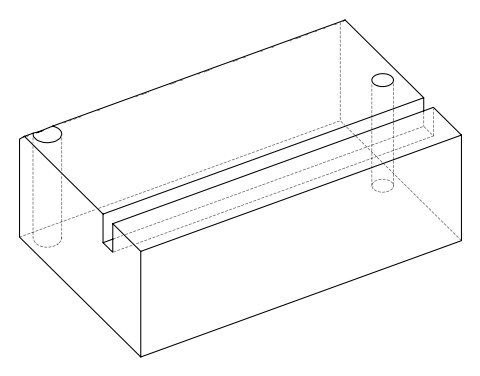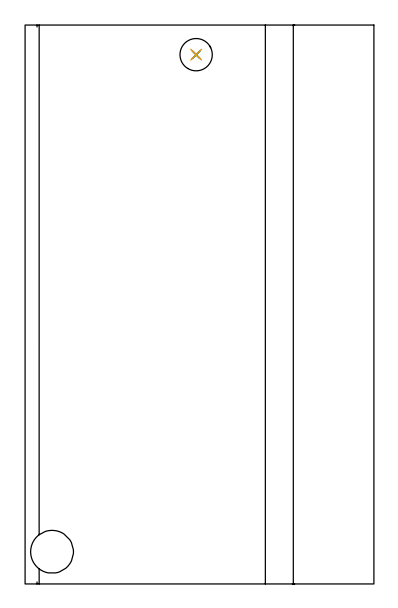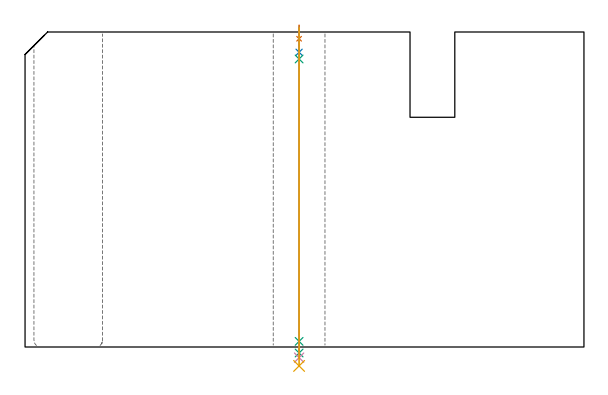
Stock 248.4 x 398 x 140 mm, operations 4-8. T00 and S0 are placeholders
(PLAN: 8 operations, 7 tool changes, 38.5 min)
(1 AREA_MILL | FG_CHAMFER_SURFACE | UGT0205_001 | 12.85 min | 19908 mm3)
(2 MILL_RECTANGULAR_SLOT | SLOT_RECTANGULAR | NXT0201_012 | Follow Part, ap 4, ae 75% | 17.51 min | 300294 mm3)
(3 MILL_THROUGH_HOLE_FROM_SOLID_MATERIAL | STEP1HOLE | NXT0201_007 | Circular | 6.25 min | 101538 mm3)
(4 SPOT_DRILL | STEP1HOLE_1 | NXT0321_9005460120000 | 0.05 min | 180 mm3)
(5 DRILL_BLIND_HOLE_INTO_CENTER | STEP1HOLE_1 | NXT0301_125 | 0.05 min | 169 mm3)
(6 GUN_DRILL_THROUGH_HOLE | STEP1HOLE_1 | UGT0307_001 | 0.62 min | 2535 mm3)
(7 SPADE_DRILL_TO_ENLARGE_THROUGH_HOLE | STEP1HOLE_1 | UGT0306_005 | 0.59 min | 20170 mm3)
(8 DRILL_TO_ENLARGE_THROUGH_HOLE | STEP1HOLE_1 | UGT0301_055 | 0.6 min | 35086 mm3)
(TOOL UGT0205_001 | Chamfer Mill 20 x 3 x 45 deg. | D20 FL50 Z2)
(TOOL NXT0201_012 | ENDMILL 16mm [2P460-1600-NA 1630] | D16 FL38 Z6)
(TOOL NXT0201_007 | ENDMILL 25mm [R216.25-25050GCK54P 1620] | D25 R3 FL54 Z5)
(TOOL NXT0321_9005460120000 | NC Spot Drill, 142deg, 12mm, Carbide, Uncoated | D12 PA142 FL30 Z2)
(TOOL NXT0301_125 | Carbide Drill 6mm [861.1-0600-018A1-GP GC34] | D6 PA150 FL18.7 Z2)
(TOOL UGT0307_001 | Gun Drill 5 mm | D5 PA130 FL24 Z1)
(TOOL UGT0306_005 | Spade Drill 14.5mm | D14.5 PA132 FL10 Z2)
(TOOL UGT0301_055 | Twist Drill 23 mm | D23 PA118 FL155 Z2)
(OP 4 SPOT_DRILL)
G17 G21 G94 G90
T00 M6
G54
G17 G0 G90 X121.8 Y376.9 S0 M3
G43 Z150. H0
G94 G81 G98 Z137. F250. R143.
G80
M5
M2
(OP 5 DRILL_BLIND_HOLE_INTO_CENTER)
G17 G21 G94 G90
T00 M6
G54
G17 G0 G90 X121.8 Y376.9 S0 M3
G43 Z150. H1
G94 G81 G98 Z131. F250. R142.
G80
M5
M2
(OP 6 GUN_DRILL_THROUGH_HOLE)
G17 G21 G94 G90
T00 M6
G54
G17 G0 G90 X121.8 Y376.9 M8
G43 Z150. H0
Z137.19
S716 M3
G94 G1 Z128.004 F125. M26
G4 X.084
Z2.5 F250.
G4 X.084
Z-2.666 F125.
G4 X.084
M5
M9
G0 Z137.19
Z150.
M2
(OP 7 SPADE_DRILL_TO_ENLARGE_THROUGH_HOLE)
G17 G21 G94 G90
T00 M6
G54
G17 G0 G90 X121.8 Y376.9 S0 M3
G43 Z150. H0
G94 G73 G98 Z-4.728 F250. Q14.473 R142.
G80
M5
M2
(OP 8 DRILL_TO_ENLARGE_THROUGH_HOLE)
G17 G21 G94 G90
T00 M6
G54
G17 G0 G90 X121.8 Y376.9 S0 M3
G43 Z150. H0
G94 G73 G98 Z-8.41 F250. Q21.201 R142.
G80
M5
M2
